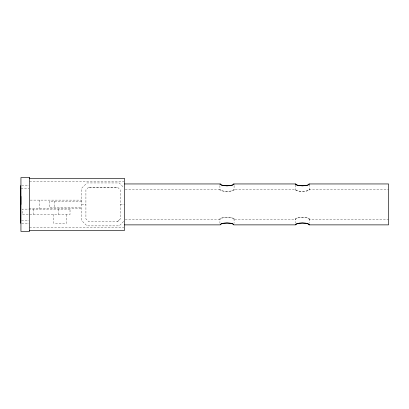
<?xml version="1.0" encoding="UTF-8"?>
<svg xmlns="http://www.w3.org/2000/svg" width="409" height="409" viewBox="0 0 409 409"><rect width="100%" height="100%" fill="white"/><g stroke="black" fill="none" stroke-linecap="round" stroke-linejoin="round"><path stroke-width="0.31" stroke-dasharray="2.04 1.53" d="M234.091 185.63L234.091 189.996L230.16 191.315L223.851 191.315L219.919 189.996L220.287 189.561L221.32 190.773L227.005 191.509L232.69 190.773L233.723 189.561L295.676 189.561L296.709 190.773L302.394 191.509L308.074 190.773L309.112 189.561L388.55 189.561M125.185 219.26L220.287 219.26L221.32 218.043L227.005 217.312L232.69 218.043L233.723 219.26L295.676 219.26L296.709 218.043L302.394 217.312L308.074 218.043L309.112 219.26L388.55 219.26M233.723 219.26L234.091 218.825L230.16 217.501L223.851 217.501L219.919 218.825L219.919 223.191M309.48 184.382L309.48 189.996L305.549 191.315L299.24 191.315L295.303 189.996L295.676 189.561M309.112 219.26L309.48 218.825L305.549 217.501L299.24 217.501L295.303 218.825L295.303 223.191M88.595 187.235L85.916 189.919L85.916 218.897L88.595 221.581L117.572 221.576L120.256 218.897L120.256 189.914L117.572 187.235L88.595 187.235L117.572 187.24M117.572 221.576L120.256 218.892M123.656 221.397L119.183 225.875L86.989 225.875L81.621 220.502L81.621 188.304L86.989 182.941L119.183 182.946L123.656 187.419M29.55 181.627L123.912 181.627M21.682 185.574L29.065 185.574M20.936 188.344L28.937 188.344M125.185 189.561L220.287 189.561M30.225 200.113L81.621 200.119M81.621 201.187L49.428 201.187L49.428 207.624L81.621 207.624M81.621 204.403L85.916 204.403M120.256 204.403L124.551 204.403M29.034 208.702L81.621 208.702M21.554 220.656L28.937 220.656M21.682 223.258L29.065 223.258M29.55 227.179L123.912 227.179M309.112 189.561L309.48 189.996M295.303 218.825L295.676 219.26M233.723 189.561L234.091 189.996M219.919 218.825L220.287 219.26M309.48 218.825L309.48 223.191M295.303 185.006L295.303 189.996M234.091 218.825L234.091 223.191M219.919 185.63L219.919 189.996M66.57 214.49L66.57 223.294L53.707 223.294L53.707 214.49M58.64 209.127L58.64 214.49M54.791 201.187L54.791 207.624M39.765 200.119L39.765 208.702M33.599 209.127L33.599 214.49M70.021 209.127L22.214 209.127L22.214 214.49L70.021 214.49L70.021 209.127"/><path stroke-width="0.61" d="M20.936 204.5L20.936 196.422M219.919 184.382L220.287 183.948L221.32 185.159L227.005 185.896L232.69 185.159L233.723 183.948L295.676 183.948L296.709 185.159L302.394 185.896L308.074 185.159L309.112 183.948L388.55 183.948L388.55 224.873L309.112 224.873L308.074 223.657L302.394 222.925L296.709 223.657L295.676 224.873L233.723 224.873L232.69 223.657L227.005 222.925L221.32 223.657L220.287 224.873L124.551 224.873M295.303 184.382L295.676 183.948M309.112 224.873L309.48 224.439L305.549 223.115L299.24 223.115L295.303 224.439M233.529 184.571L230.16 185.701L223.851 185.701L220.482 184.571M306.111 185.512L308.355 184.756M220.482 224.25L223.851 223.115L230.16 223.115L233.529 224.25M29.55 178.396L124.551 178.396L124.551 230.41L29.55 230.41M124.551 183.948L220.287 183.948M299.24 185.701L305.549 185.701M295.865 184.571L298.677 185.512M309.112 183.948L309.48 184.382M233.723 183.948L234.091 184.382M20.45 185.574L20.45 223.258M29.55 177.578L20.936 177.578L20.936 231.422L29.55 231.422L29.55 177.578"/></g></svg>
